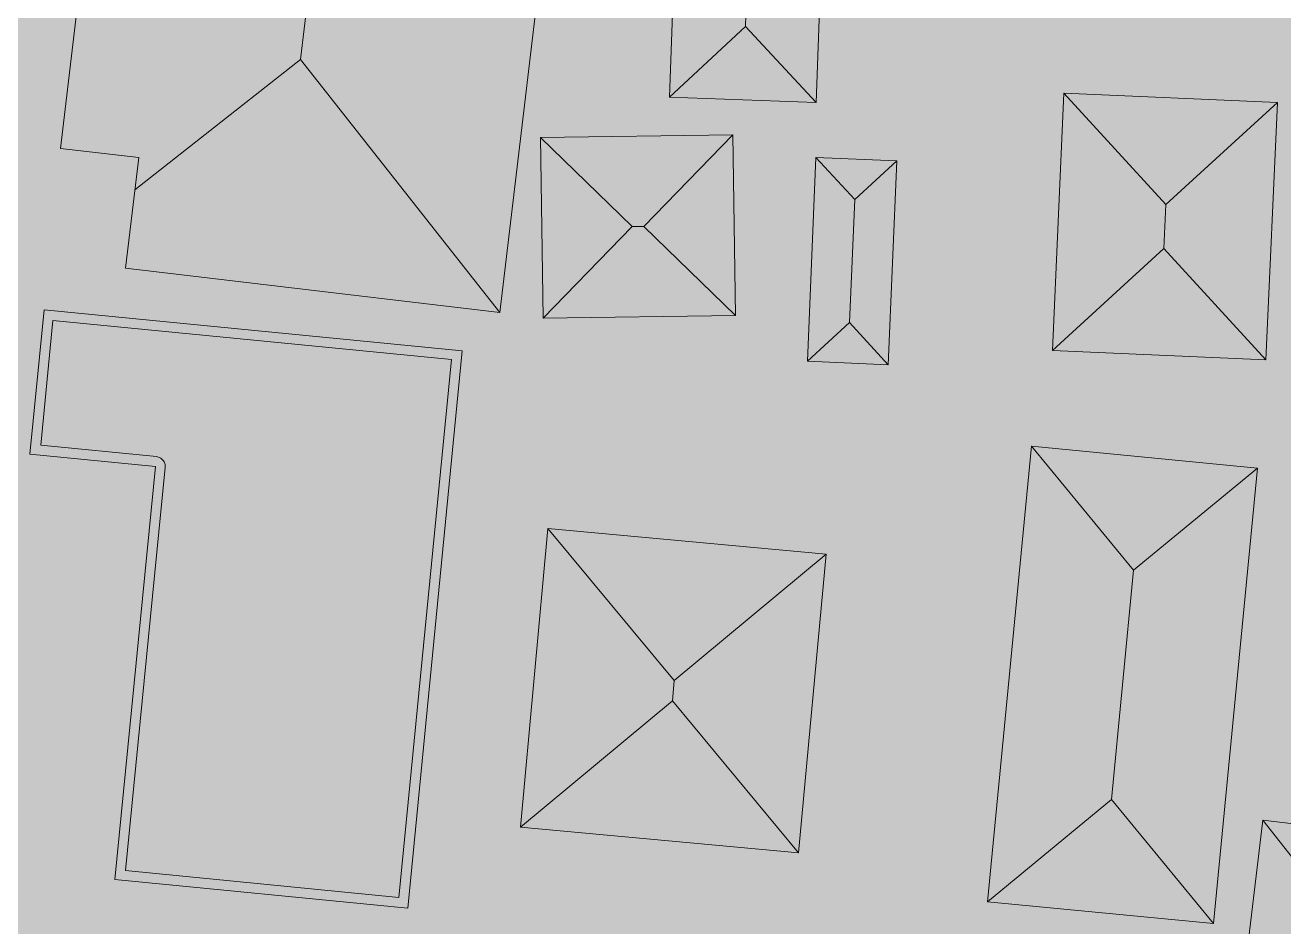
# Model space of a CAD drawing. Header units: metres. Extents: x 305909 to 307171, y 9156037 to 9156671.
# Drawn here: x 306742.1 to 306800, y 9156210.3 to 9156251.8 of the extents above; entities that cross this region are included whole.
import ezdxf

# ---------------------------------------------------------------- set-up
doc = ezdxf.new("R2010")
doc.units = ezdxf.units.M
for name, color, linetype, lineweight, true_color in [('B-BANGUNAN_PERDAGANGAN', 7, 'Continuous', 13, 0xde7878), ('B-BANGUNAN_PERMUKIMAN', 7, 'Continuous', 13, 0xf0cd8c), ('B-BAYANGAN', 7, 'Continuous', 0, 0x76786c), ('Z-K', 7, 'Continuous', 0, 0xf7dede), ('Z-R', 7, 'Continuous', 0, 0xfaf4e6), ('Z-RTH', 7, 'Continuous', 0, 0xc7e4ba)]:
    doc.layers.add(name, color=color, linetype=linetype, lineweight=lineweight, true_color=true_color)

msp = doc.modelspace()

# ---------------------------------------------------------------- hatches: boundary and pattern name
at = {"layer": 'B-BANGUNAN_PERDAGANGAN', "true_color": 0xd6665d}
h = msp.add_hatch(color=13, dxfattribs=at)
h.dxf.hatch_style = 1
h.paths.add_polyline_path([(306771.983, 9156255.807), (306775.239, 9156252.306), (306775.22, 9156251.787), (306771.719, 9156248.531), (306771.983, 9156255.807)])
at = {"layer": 'B-BANGUNAN_PERDAGANGAN', "true_color": 0xa9514a}
h = msp.add_hatch(color=15, dxfattribs=at)
h.dxf.hatch_style = 1
h.paths.add_polyline_path([(306775.22, 9156251.787), (306775.239, 9156252.306), (306778.741, 9156255.562), (306778.476, 9156248.285), (306778.476, 9156248.285), (306775.22, 9156251.787)])
at = {"layer": 'B-BANGUNAN_PERDAGANGAN', "true_color": 0xab514a}
h = msp.add_hatch(color=15, dxfattribs=at)
h.dxf.hatch_style = 1
h.paths.add_polyline_path([(306775.22, 9156251.787), (306778.476, 9156248.285), (306771.719, 9156248.531), (306775.22, 9156251.787)])
at = {"layer": 'B-BANGUNAN_PERDAGANGAN', "true_color": 0xd6665d}
h = msp.add_hatch(color=13, dxfattribs=at)
h.dxf.hatch_style = 1
h.paths.add_polyline_path([(306789.883, 9156248.719), (306794.58, 9156243.583), (306794.49, 9156241.562), (306789.354, 9156236.865), (306789.354, 9156236.865), (306789.883, 9156248.719)])
at = {"layer": 'B-BANGUNAN_PERDAGANGAN', "true_color": 0xd4655d}
h = msp.add_hatch(color=13, dxfattribs=at)
h.dxf.hatch_style = 1
h.paths.add_polyline_path([(306799.716, 9156248.28), (306799.716, 9156248.28), (306794.58, 9156243.583), (306789.883, 9156248.719), (306799.716, 9156248.28)])
at = {"layer": 'B-BANGUNAN_PERDAGANGAN', "true_color": 0xa9514a}
h = msp.add_hatch(color=15, dxfattribs=at)
h.dxf.hatch_style = 1
h.paths.add_polyline_path([(306794.49, 9156241.562), (306794.58, 9156243.583), (306799.716, 9156248.28), (306799.186, 9156236.426), (306794.49, 9156241.562)])
at = {"layer": 'B-BANGUNAN_PERDAGANGAN', "true_color": 0xd6665d}
h = msp.add_hatch(color=13, dxfattribs=at)
h.dxf.hatch_style = 1
h.paths.add_polyline_path([(306774.637, 9156246.798), (306770.539, 9156242.575), (306769.996, 9156242.567), (306765.774, 9156246.665), (306774.637, 9156246.798)])
at = {"layer": 'B-BANGUNAN_PERDAGANGAN', "true_color": 0xd5665d}
h = msp.add_hatch(color=13, dxfattribs=at)
h.dxf.hatch_style = 1
h.paths.add_polyline_path([(306769.996, 9156242.567), (306765.898, 9156238.345), (306765.898, 9156238.345), (306765.774, 9156246.665), (306769.996, 9156242.567)])
at = {"layer": 'B-BANGUNAN_PERDAGANGAN', "true_color": 0xaa514a}
h = msp.add_hatch(color=15, dxfattribs=at)
h.dxf.hatch_style = 1
h.paths.add_polyline_path([(306774.762, 9156238.477), (306770.539, 9156242.575), (306774.637, 9156246.798), (306774.762, 9156238.477)])
at = {"layer": 'B-BANGUNAN_PERDAGANGAN', "true_color": 0xd6665d}
h = msp.add_hatch(color=13, dxfattribs=at)
h.dxf.hatch_style = 1
h.paths.add_polyline_path([(306780.25, 9156243.811), (306780.01, 9156238.144), (306778.069, 9156236.36), (306778.466, 9156245.753), (306780.25, 9156243.811)])
at = {"layer": 'B-BANGUNAN_PERDAGANGAN', "true_color": 0xd4655d}
h = msp.add_hatch(color=13, dxfattribs=at)
h.dxf.hatch_style = 1
h.paths.add_polyline_path([(306782.191, 9156245.595), (306780.25, 9156243.811), (306778.466, 9156245.753), (306778.466, 9156245.753), (306782.191, 9156245.595)])
at = {"layer": 'B-BANGUNAN_PERDAGANGAN', "true_color": 0xa9514a}
h = msp.add_hatch(color=15, dxfattribs=at)
h.dxf.hatch_style = 1
h.paths.add_polyline_path([(306781.794, 9156236.203), (306781.794, 9156236.203), (306780.01, 9156238.144), (306780.25, 9156243.811), (306782.191, 9156245.595), (306781.794, 9156236.203)])
h = msp.add_hatch(color=15, dxfattribs=at)
h.dxf.hatch_style = 1
h.paths.add_polyline_path([(306769.996, 9156242.567), (306770.539, 9156242.575), (306774.762, 9156238.477), (306765.898, 9156238.345), (306769.996, 9156242.567)])
at = {"layer": 'B-BANGUNAN_PERDAGANGAN', "true_color": 0xab524a}
h = msp.add_hatch(color=15, dxfattribs=at)
h.dxf.hatch_style = 1
h.paths.add_polyline_path([(306794.49, 9156241.562), (306799.186, 9156236.426), (306789.354, 9156236.865), (306794.49, 9156241.562)])
h = msp.add_hatch(color=15, dxfattribs=at)
h.dxf.hatch_style = 1
h.paths.add_polyline_path([(306780.01, 9156238.144), (306781.794, 9156236.203), (306778.069, 9156236.36), (306780.01, 9156238.144)])
at = {"layer": 'B-BANGUNAN_PERDAGANGAN', "true_color": 0xd7675e}
h = msp.add_hatch(color=13, dxfattribs=at)
h.dxf.hatch_style = 1
h.paths.add_polyline_path([(306788.392, 9156232.45), (306788.392, 9156232.45), (306793.094, 9156226.743), (306792.073, 9156216.171), (306786.366, 9156211.469), (306788.392, 9156232.45)])
at = {"layer": 'B-BANGUNAN_PERDAGANGAN', "true_color": 0xd3655c}
h = msp.add_hatch(color=13, dxfattribs=at)
h.dxf.hatch_style = 1
h.paths.add_polyline_path([(306793.094, 9156226.743), (306788.392, 9156232.45), (306798.801, 9156231.445), (306793.094, 9156226.743)])
at = {"layer": 'B-BANGUNAN_PERDAGANGAN', "true_color": 0xa85049}
h = msp.add_hatch(color=15, dxfattribs=at)
h.dxf.hatch_style = 1
h.paths.add_polyline_path([(306792.073, 9156216.171), (306793.094, 9156226.743), (306798.801, 9156231.445), (306798.801, 9156231.445), (306796.776, 9156210.464), (306792.073, 9156216.171)])
at = {"layer": 'B-BANGUNAN_PERDAGANGAN', "true_color": 0xd7675e}
h = msp.add_hatch(color=13, dxfattribs=at)
h.dxf.hatch_style = 1
h.paths.add_polyline_path([(306766.124, 9156228.663), (306766.124, 9156228.663), (306771.939, 9156221.665), (306771.852, 9156220.72), (306764.854, 9156214.905), (306764.854, 9156214.905), (306766.124, 9156228.663)])
at = {"layer": 'B-BANGUNAN_PERDAGANGAN', "true_color": 0xd3655c}
h = msp.add_hatch(color=13, dxfattribs=at)
h.dxf.hatch_style = 1
h.paths.add_polyline_path([(306778.937, 9156227.48), (306778.937, 9156227.48), (306771.939, 9156221.665), (306766.124, 9156228.663), (306778.933, 9156227.481), (306778.937, 9156227.48)])
at = {"layer": 'B-BANGUNAN_PERDAGANGAN', "true_color": 0xa85049}
h = msp.add_hatch(color=15, dxfattribs=at)
h.dxf.hatch_style = 1
h.paths.add_polyline_path([(306771.852, 9156220.72), (306771.939, 9156221.665), (306778.937, 9156227.48), (306777.668, 9156213.722), (306771.852, 9156220.72)])
at = {"layer": 'B-BANGUNAN_PERDAGANGAN', "true_color": 0xac524b}
h = msp.add_hatch(color=15, dxfattribs=at)
h.dxf.hatch_style = 1
h.paths.add_polyline_path([(306771.852, 9156220.72), (306777.668, 9156213.722), (306764.854, 9156214.905), (306771.852, 9156220.72)])
h = msp.add_hatch(color=15, dxfattribs=at)
h.dxf.hatch_style = 1
h.paths.add_polyline_path([(306792.073, 9156216.171), (306796.776, 9156210.464), (306786.366, 9156211.469), (306792.073, 9156216.171)])
at = {"layer": 'B-BANGUNAN_PERDAGANGAN', "true_color": 0xd8675e}
h = msp.add_hatch(color=13, dxfattribs=at)
h.dxf.hatch_style = 1
h.paths.add_polyline_path([(306803.051, 9156210.129), (306797.957, 9156206.122), (306799.045, 9156215.224), (306803.051, 9156210.129)])
at = {"layer": 'B-BANGUNAN_PERDAGANGAN', "true_color": 0xd2655c}
h = msp.add_hatch(color=13, dxfattribs=at)
h.dxf.hatch_style = 1
h.paths.add_polyline_path([(306835.996, 9156206.19), (306803.051, 9156210.129), (306799.045, 9156215.224), (306841.09, 9156210.196), (306835.996, 9156206.19)])
at = {"layer": 'B-BANGUNAN_PERMUKIMAN', "true_color": 0xf09568}
h = msp.add_hatch(color=21, dxfattribs=at)
h.dxf.hatch_style = 1
h.paths.add_polyline_path([(306745.911, 9156264.939), (306745.912, 9156264.939), (306755.092, 9156253.284), (306754.733, 9156250.265), (306747.103, 9156244.255), (306747.28, 9156245.742), (306743.682, 9156246.17), (306745.911, 9156264.939)])
at = {"layer": 'B-BANGUNAN_PERMUKIMAN', "true_color": 0xba7451}
h = msp.add_hatch(color=23, dxfattribs=at)
h.dxf.hatch_style = 1
h.paths.add_polyline_path([(306754.733, 9156250.265), (306755.092, 9156253.284), (306763.649, 9156260.024), (306766.414, 9156259.661), (306763.914, 9156238.609), (306754.733, 9156250.265)])
at = {"layer": 'B-BANGUNAN_PERMUKIMAN', "true_color": 0xbf7752}
h = msp.add_hatch(color=23, dxfattribs=at)
h.dxf.hatch_style = 1
h.paths.add_polyline_path([(306754.733, 9156250.265), (306763.914, 9156238.609), (306746.676, 9156240.657), (306747.103, 9156244.255), (306754.733, 9156250.265)])
at = {"layer": 'B-BANGUNAN_PERMUKIMAN', "true_color": 0xd4845c}
h = msp.add_hatch(color=23, dxfattribs=at)
h.dxf.hatch_style = 1
h.paths.add_polyline_path([(306762.181, 9156236.841), (306759.667, 9156211.176), (306746.186, 9156212.497), (306748.049, 9156231.521), (306742.273, 9156232.087), (306742.923, 9156238.727), (306762.181, 9156236.841)])
at = {"layer": 'B-BAYANGAN', "true_color": 0x76786c}
h = msp.add_hatch(color=8, dxfattribs=at)
h.dxf.hatch_style = 1
h.paths.add_polyline_path([(306749.544, 9156289.198), (306743.537, 9156251.152), (306731.611, 9156253.035), (306734.468, 9156271.133), (306740.485, 9156270.183), (306743.634, 9156290.131), (306749.544, 9156289.198)])
h = msp.add_hatch(color=8, dxfattribs=at)
h.dxf.hatch_style = 1
h.paths.add_polyline_path([(306767.164, 9156258.911), (306764.664, 9156237.859), (306747.426, 9156239.907), (306748.03, 9156244.992), (306744.432, 9156245.42), (306746.661, 9156264.189), (306754.216, 9156263.292), (306753.903, 9156260.653), (306767.164, 9156258.911)])
h = msp.add_hatch(color=8, dxfattribs=at)
h.dxf.hatch_style = 1
h.paths.add_polyline_path([(306779.791, 9156254.512), (306779.526, 9156247.236), (306772.769, 9156247.481), (306773.033, 9156254.757), (306779.791, 9156254.512)])
h = msp.add_hatch(color=8, dxfattribs=at)
h.dxf.hatch_style = 1
h.paths.add_polyline_path([(306800.766, 9156247.23), (306800.236, 9156235.376), (306790.404, 9156235.815), (306790.933, 9156247.669), (306800.766, 9156247.23)])
h = msp.add_hatch(color=8, dxfattribs=at)
h.dxf.hatch_style = 1
h.paths.add_polyline_path([(306775.812, 9156237.427), (306766.948, 9156237.295), (306766.824, 9156245.615), (306775.687, 9156245.748), (306775.812, 9156237.427)])
h = msp.add_hatch(color=8, dxfattribs=at)
h.dxf.hatch_style = 1
h.paths.add_polyline_path([(306783.241, 9156244.546), (306782.844, 9156235.153), (306779.119, 9156235.31), (306779.516, 9156244.703), (306783.241, 9156244.546)])
h = msp.add_hatch(color=8, dxfattribs=at)
h.dxf.hatch_style = 1
h.paths.add_polyline_path([(306762.931, 9156236.091), (306760.417, 9156210.426), (306746.936, 9156211.747), (306748.799, 9156230.771), (306743.023, 9156231.337), (306743.673, 9156237.977), (306762.931, 9156236.091)])
h = msp.add_hatch(color=8, dxfattribs=at)
h.dxf.hatch_style = 1
h.paths.add_polyline_path([(306799.851, 9156230.395), (306797.826, 9156209.414), (306787.416, 9156210.419), (306789.442, 9156231.4), (306799.851, 9156230.395)])
h = msp.add_hatch(color=8, dxfattribs=at)
h.dxf.hatch_style = 1
h.paths.add_polyline_path([(306779.987, 9156226.431), (306778.718, 9156212.672), (306765.904, 9156213.855), (306767.174, 9156227.613), (306779.987, 9156226.431)])
h = msp.add_hatch(color=8, dxfattribs=at)
h.dxf.hatch_style = 1
h.paths.add_polyline_path([(306842.14, 9156209.146), (306841.052, 9156200.045), (306799.007, 9156205.072), (306800.095, 9156214.173), (306842.14, 9156209.146)])
at = {"layer": 'Z-K', "true_color": 0xf0ede7}
h = msp.add_hatch(color=7, dxfattribs=at)
h.dxf.hatch_style = 1
h.paths.add_polyline_path([(306885.596, 9156199.788), (306885.503, 9156198.46), (306873.691, 9156198.076), (306871.946, 9156198.019), (306860.748, 9156203.081), (306860.765, 9156203.358), (306859.221, 9156180.762), (306859.07, 9156178.557), (306858.791, 9156174.416), (306856.602, 9156141.935), (306856.574, 9156141.929), (306843.973, 9156139.654), (306841.656, 9156139.39), (306832.652, 9156160.25), (306794.325, 9156155.537), (306785.065, 9156153.865), (306754.667, 9156148.377), (306780.828, 9156466.643), (306812.815, 9156460.602), (306875.789, 9156457.914), (306875.502, 9156453.026), (306875.5, 9156452.988), (306872.7, 9156405.226), (306919.295, 9156400.093), (306965.89, 9156394.96), (306959.246, 9156277.595), (306957.078, 9156277.737), (306964.322, 9156387.999), (306887.261, 9156399.075), (306886.462, 9156386.901), (306880.122, 9156290.41), (306879.775, 9156285.121), (306878.044, 9156258.778), (306876.203, 9156230.753), (306917.365, 9156228.048), (306925.027, 9156228.301), (306924.681, 9156220.34), (306887.052, 9156220.596), (306886.184, 9156208.191), (306885.596, 9156199.788)])
at = {"layer": 'Z-R', "true_color": 0xf4f2ec}
h = msp.add_hatch(color=7, dxfattribs=at)
h.dxf.hatch_style = 1
h.paths.add_polyline_path([(306624.289, 9156242.595), (306556.388, 9156238.052), (306554.003, 9156281.952), (306509.625, 9156279.089), (306499.604, 9156305.811), (306466.679, 9156301.994), (306472.882, 9156235.666), (306497.912, 9156229.062), (306526.804, 9156228.986), (306531.575, 9156219.919), (306532.491, 9156127.582), (306486.314, 9156132.333), (306393.989, 9156155.199), (306332.726, 9156171.593), (306288.72, 9156190.576), (306259.621, 9156211.151), (306259.621, 9156409.341), (306281.946, 9156409.003), (306338.236, 9156402.748), (306341.903, 9156461.433), (306341.903, 9156461.433), (306341.904, 9156461.433), (306369.777, 9156457.841), (306369.778, 9156457.841), (306369.779, 9156457.84), (306369.78, 9156457.84), (306369.78, 9156457.84), (306369.781, 9156457.839), (306369.782, 9156457.838), (306369.783, 9156457.838), (306369.783, 9156457.837), (306369.784, 9156457.836), (306369.784, 9156457.835), (306369.785, 9156457.834), (306369.785, 9156457.833), (306369.785, 9156457.832), (306369.785, 9156457.831), (306369.785, 9156457.83), (306369.785, 9156457.829), (306360, 9156400.45), (306360, 9156400.449), (306360, 9156400.449), (306360, 9156380), (306360, 9156380), (306360, 9156380), (306440, 9156380), (306440, 9156380), (306440, 9156380), (306440, 9156532.835), (306440, 9156532.835), (306440, 9156532.835), (306424.61, 9156536.081), (306424.61, 9156536.081), (306385.74, 9156542.791), (306385.74, 9156542.791), (306305.003, 9156549.608), (306305.003, 9156549.608), (306259.621, 9156554.648), (306259.621, 9156558.541), (306291.75, 9156555.548), (306369.455, 9156545.532), (306504.834, 9156523.084), (306572.178, 9156510.306), (306677.166, 9156490.276), (306764.133, 9156475.064), (306735.941, 9156145.416), (306694.109, 9156139.201), (306694.292, 9156206.558), (306623.212, 9156213.87), (306624.289, 9156242.595)])
at = {"layer": 'Z-RTH', "true_color": 0xb2d496}
h = msp.add_hatch(color=253, dxfattribs=at)
h.dxf.hatch_style = 1
h.paths.add_polyline_path([(306647.045, 9156131.998), (306682.572, 9156137.435), (306694.109, 9156139.201), (306735.941, 9156145.416), (306764.133, 9156475.064), (306781.809, 9156471.972), (306781.809, 9156471.972), (306780.828, 9156466.643), (306754.667, 9156148.377), (306785.065, 9156153.865), (306794.325, 9156155.537), (306832.652, 9156160.25), (306841.656, 9156139.39), (306613.966, 9156113.407), (306609.989, 9156113.26), (306520.721, 9156109.954), (306451.764, 9156117.779), (306423.331, 9156121.005), (306406.95, 9156126.927), (306333.538, 9156153.468), (306256.179, 9156192.148), (306187.799, 9156246.714), (306141.521, 9156298.517), (306095.934, 9156355.156), (306094.195, 9156358.842), (306127.354, 9156361.253), (306133.406, 9156338.556), (306160.586, 9156296.707), (306193.374, 9156263.487), (306216.24, 9156242.779), (306246.009, 9156220.776), (306288.72, 9156190.576), (306332.726, 9156171.593), (306393.989, 9156155.199), (306486.314, 9156132.333), (306532.491, 9156127.582), (306534.299, 9156127.396), (306596.424, 9156127.396), (306647.045, 9156131.998)])
at = {"layer": 'Z-RTH', "true_color": 0x84b06a}
h = msp.add_hatch(dxfattribs=at)
h.set_pattern_fill('GRASS', color=83, scale=0.4)
h.paths.add_polyline_path([(306647.045, 9156131.998), (306682.572, 9156137.435), (306694.109, 9156139.201), (306735.941, 9156145.416), (306764.133, 9156475.064), (306781.809, 9156471.972), (306781.809, 9156471.972), (306780.828, 9156466.643), (306754.667, 9156148.377), (306785.065, 9156153.865), (306794.325, 9156155.537), (306832.652, 9156160.25), (306841.656, 9156139.39), (306613.966, 9156113.407), (306609.989, 9156113.26), (306520.721, 9156109.954), (306451.764, 9156117.779), (306423.331, 9156121.005), (306406.95, 9156126.927), (306333.538, 9156153.468), (306256.179, 9156192.148), (306187.799, 9156246.714), (306141.521, 9156298.517), (306095.934, 9156355.156), (306094.195, 9156358.842), (306127.354, 9156361.253), (306133.406, 9156338.556), (306160.586, 9156296.707), (306193.374, 9156263.487), (306216.24, 9156242.779), (306246.009, 9156220.776), (306288.72, 9156190.576), (306332.726, 9156171.593), (306393.989, 9156155.199), (306486.314, 9156132.333), (306532.491, 9156127.582), (306534.299, 9156127.396), (306596.424, 9156127.396), (306647.045, 9156131.998)])

# ---------------------------------------------------------------- linework, layer by layer
at = {"layer": 'B-BANGUNAN_PERDAGANGAN', "color": 29, "lineweight": 9, "true_color": 0x69322e}
for p, q in [((306775.22, 9156251.787), (306775.239, 9156252.306)), ((306771.719, 9156248.531), (306775.22, 9156251.787)), ((306778.476, 9156248.285), (306775.22, 9156251.787)), ((306789.883, 9156248.719), (306794.58, 9156243.583)), ((306799.716, 9156248.28), (306794.58, 9156243.583)), ((306765.774, 9156246.665), (306769.996, 9156242.567)), ((306774.637, 9156246.798), (306770.539, 9156242.575)), ((306778.466, 9156245.753), (306780.25, 9156243.811)), ((306782.191, 9156245.595), (306780.25, 9156243.811)), ((306780.01, 9156238.144), (306780.25, 9156243.811)), ((306794.49, 9156241.562), (306794.58, 9156243.583)), ((306765.898, 9156238.345), (306769.996, 9156242.567)), ((306769.996, 9156242.567), (306770.539, 9156242.575)), ((306774.762, 9156238.477), (306770.539, 9156242.575)), ((306789.354, 9156236.865), (306794.49, 9156241.562)), ((306799.186, 9156236.426), (306794.49, 9156241.562)), ((306778.069, 9156236.36), (306780.01, 9156238.144)), ((306781.794, 9156236.203), (306780.01, 9156238.144)), ((306788.392, 9156232.45), (306793.094, 9156226.743)), ((306798.801, 9156231.445), (306793.094, 9156226.743)), ((306766.124, 9156228.663), (306771.939, 9156221.665)), ((306778.937, 9156227.48), (306771.939, 9156221.665)), ((306792.073, 9156216.171), (306793.094, 9156226.743)), ((306771.852, 9156220.72), (306771.939, 9156221.665)), ((306764.854, 9156214.905), (306771.852, 9156220.72)), ((306777.668, 9156213.722), (306771.852, 9156220.72)), ((306786.366, 9156211.469), (306792.073, 9156216.171)), ((306796.776, 9156210.464), (306792.073, 9156216.171)), ((306799.045, 9156215.224), (306803.051, 9156210.129))]:
    msp.add_line(p, q, dxfattribs=at)
at = {"layer": 'B-BANGUNAN_PERDAGANGAN', "color": 29, "lineweight": 13, "true_color": 0x69322e}
for points in [[(306778.741, 9156255.562), (306778.476, 9156248.285), (306771.719, 9156248.531), (306771.983, 9156255.807), (306778.741, 9156255.562)], [(306799.716, 9156248.28), (306799.186, 9156236.426), (306789.354, 9156236.865), (306789.883, 9156248.719), (306799.716, 9156248.28)], [(306774.762, 9156238.477), (306765.898, 9156238.345), (306765.774, 9156246.665), (306774.637, 9156246.798), (306774.762, 9156238.477)], [(306782.191, 9156245.596), (306781.794, 9156236.203), (306778.069, 9156236.36), (306778.466, 9156245.753), (306782.191, 9156245.596)], [(306798.801, 9156231.445), (306796.776, 9156210.464), (306786.366, 9156211.469), (306788.392, 9156232.45), (306798.801, 9156231.445)], [(306778.937, 9156227.48), (306777.668, 9156213.722), (306764.854, 9156214.905), (306766.124, 9156228.663), (306778.937, 9156227.48)], [(306841.09, 9156210.196), (306840.002, 9156201.095), (306797.957, 9156206.122), (306799.045, 9156215.224), (306841.09, 9156210.196)]]:
    msp.add_lwpolyline(points, close=True, dxfattribs=at)
at = {"layer": 'B-BANGUNAN_PERMUKIMAN', "color": 27, "lineweight": 9, "true_color": 0x744832}
for p, q in [((306754.733, 9156250.265), (306755.092, 9156253.284)), ((306747.103, 9156244.255), (306754.733, 9156250.265)), ((306763.914, 9156238.609), (306754.733, 9156250.265))]:
    msp.add_line(p, q, dxfattribs=at)
at = {"layer": 'B-BANGUNAN_PERMUKIMAN', "color": 27, "lineweight": 13, "true_color": 0x744832}
for points in [[(306766.414, 9156259.661), (306763.914, 9156238.609), (306746.676, 9156240.657), (306747.28, 9156245.742), (306743.682, 9156246.17), (306745.911, 9156264.939), (306753.466, 9156264.042), (306753.153, 9156261.403), (306766.414, 9156259.661)], [(306762.181, 9156236.841), (306759.667, 9156211.176), (306746.186, 9156212.497), (306748.049, 9156231.521), (306742.273, 9156232.087), (306742.923, 9156238.727), (306762.181, 9156236.841)]]:
    msp.add_lwpolyline(points, close=True, dxfattribs=at)
at = {"layer": 'B-BANGUNAN_PERMUKIMAN', "color": 21, "lineweight": 9, "true_color": 0xfa9b6c}
msp.add_lwpolyline([(306761.689, 9156236.437), (306759.263, 9156211.668), (306746.678, 9156212.901), (306748.497, 9156231.477), (306748.499, 9156231.521), (306748.497, 9156231.565), (306748.49, 9156231.609), (306748.48, 9156231.652), (306748.465, 9156231.694), (306748.446, 9156231.733), (306748.423, 9156231.771), (306748.397, 9156231.807), (306748.367, 9156231.839), (306748.334, 9156231.869), (306748.299, 9156231.895), (306748.261, 9156231.918), (306748.221, 9156231.937), (306748.179, 9156231.952), (306748.137, 9156231.963), (306748.093, 9156231.969), (306742.765, 9156232.491), (306743.327, 9156238.235), (306761.689, 9156236.437)], close=True, dxfattribs=at)

doc.saveas('drawing.dxf')
